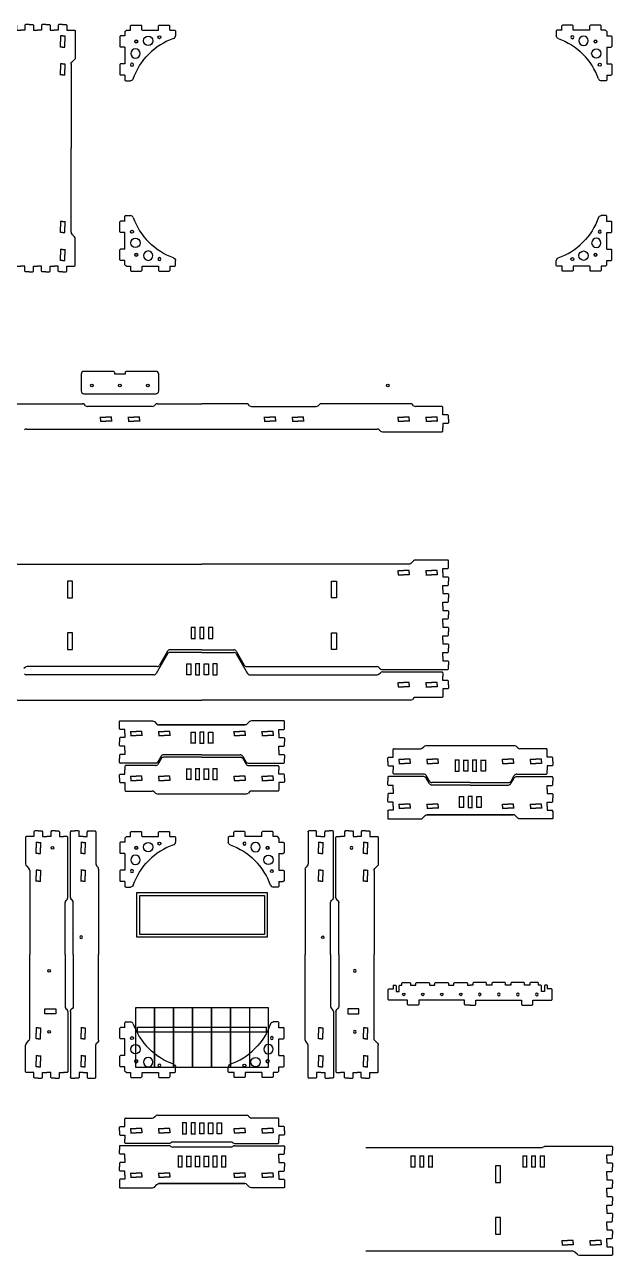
# Model space of a CAD drawing. Header units: inches. Extents: x -309 to 118, y -31 to 166.
# Drawn here: x -158.2 to -131.9, y 53.5 to 108.5 of the extents above; entities that cross this region are included whole.
import ezdxf

# ---------------------------------------------------------------- set-up
doc = ezdxf.new("R2010")
doc.units = ezdxf.units.IN
doc.header["$MEASUREMENT"] = 0
doc.layers.add('CUT', color=1, linetype='Continuous')

# ---------------------------------------------------------------- blocks, each defined once
blk = doc.blocks.new('Bracket_V2')
at = {"layer": 'CUT'}
for p, q in [((-0.2, 0.65), (-0.168, 0.682)), ((-0.2, 0.451), (-0.2, 0.65)), ((-0.168, 0.682), (0.275, 0.682)), ((0.275, 0.682), (0.306, 0.65)), ((0.306, 0.451), (0.306, 0.65)), ((1.05, 0.65), (1.082, 0.682)), ((1.05, 0.451), (1.05, 0.65)), ((1.082, 0.682), (1.525, 0.682)), ((1.525, 0.682), (1.556, 0.65)), ((1.556, 0.451), (1.556, 0.65)), ((-0.387, 0.451), (-0.419, 0.419)), ((-0.387, 0.451), (-0.2, 0.451)), ((0.311, 0.451), (1.05, 0.451)), ((1.551, 0.451), (1.777, 0.451)), ((1.808, 0.419), (1.808, 0.202))]:
    blk.add_line(p, q, dxfattribs=at)
for centre, radius in [((0.053, -0.053), 0.0645), ((0.589, -0.017), 0.209), ((1.089, 0.137), 0.0645)]:
    blk.add_circle(centre, radius, dxfattribs=at)
for centre, radius, start, end in [((2.735, -2.735), 2.995, 109.7047, 135), ((1.683, 0.202), 0.125, 289.7047, 360), ((1.777, 0.419), 0.0312, 0, 90)]:
    blk.add_arc(centre, radius, start, end, dxfattribs=at)
blk = doc.blocks.new('Bracket_V2_both')
at = {"xscale": -1}
blk.add_blockref('Bracket_V2', (-0.447, -0.447), dxfattribs=at)
at = {"rotation": 270}
blk.add_blockref('Bracket_V2', (-0.447, -0.447), dxfattribs=at)
blk = doc.blocks.new('Dovetail_Out_Half')
for p, q in [((-0.01, 0.16125), (0.02125, 0.1925)), ((-0.01, 0), (-0.01, 0.16125)), ((0.02125, 0.1925), (0.24, 0.1925)), ((0.24, 0.1925), (0.24, 0.375))]:
    blk.add_line(p, q)
blk = doc.blocks.new('BraceHole_Quarter')
at = {"layer": 'CUT', "ltscale": 0.003906}
for p, q in [((-0.25, 0.0935), (0, 0.0935)), ((-0.246, 0), (-0.246, 0.0975))]:
    blk.add_line(p, q, dxfattribs=at)
blk = doc.blocks.new('BraceHole')
at = {"color": 0}
blk.add_blockref('BraceHole_Quarter', (0, 0), dxfattribs=at)
at = {"color": 0, "xscale": -1, "rotation": 180}
blk.add_blockref('BraceHole_Quarter', (0, 0), dxfattribs=at)
at = {"color": 0, "xscale": -1}
blk.add_blockref('BraceHole_Quarter', (0, 0), dxfattribs=at)
at = {"color": 0, "rotation": 180}
blk.add_blockref('BraceHole_Quarter', (0, 0), dxfattribs=at)
blk = doc.blocks.new('BraceHoles')
at = {"color": 0}
for p in [(0.5, 0), (1.75, 0)]:
    blk.add_blockref('BraceHole', p, dxfattribs=at)
blk = doc.blocks.new('Bottom_Side_Half')
at = {"layer": 'CUT', "ltscale": 0.015625}
for p, q in [((-5.275, 1.735), (-5.275, 1.569)), ((-2.55, 1.766), (-5.244, 1.766)), ((-2.41, 1.678), (-2.461, 1.73)), ((0, 1.641), (-2.321, 1.641)), ((-5.275, -2.931), (-5.275, -3.093)), ((-5.244, -3.124), (-4.05, -3.124)), ((-3.961, -3.087), (-3.847, -2.973)), ((-3.759, -2.936), (0, -2.936))]:
    blk.add_line(p, q, dxfattribs=at)
for centre, radius, start, end in [((-5.244, 1.735), 0.0312, 90, 180), ((-2.55, 1.641), 0.125, 45, 90), ((-2.321, 1.766), 0.125, 225, 270), ((-5.244, -3.093), 0.0312, 180, 270), ((-4.05, -2.999), 0.125, 270, 315), ((-3.759, -3.061), 0.125, 90, 135)]:
    blk.add_arc(centre, radius, start, end, dxfattribs=at)
blk.add_blockref('BraceHoles', (-5.27, -2.556))
at = {"layer": 'CUT'}
for p in [(-5.515, 1.194), (-5.515, 0.444), (-5.515, -0.306), (-5.515, -1.056), (-5.515, -1.806), (-5.515, -2.556)]:
    blk.add_blockref('Dovetail_Out_Half', p, dxfattribs=at)
at = {"layer": 'CUT', "xscale": -1, "rotation": 180}
for p in [(-5.515, 1.194), (-5.515, 0.444), (-5.515, -0.306), (-5.515, -1.056), (-5.515, -1.806), (-5.515, -2.556)]:
    blk.add_blockref('Dovetail_Out_Half', p, dxfattribs=at)
blk = doc.blocks.new('Bottom_Side_Full')
at = {"color": 1}
blk.add_blockref('Bottom_Side_Half', (0, 0), dxfattribs=at)
at = {"color": 1, "xscale": -1}
blk.add_blockref('Bottom_Side_Half', (0, 0), dxfattribs=at)
blk = doc.blocks.new('HingeHole')
at = {"layer": 'CUT', "ltscale": 0.003906}
for p, q in [((-0.0975, 0.495), (0.0975, 0.495)), ((0.0975, 0.005), (-0.0975, 0.005)), ((-0.0925, 0), (-0.0925, 0.5)), ((0.0925, 0.5), (0.0925, 0))]:
    blk.add_line(p, q, dxfattribs=at)
blk = doc.blocks.new('ChopstickBox_Lid_Elev_Rear')
at = {"layer": 'CUT'}
for p, q in [((-153.701, 59.411), (-153.701, 59.572)), ((-153.67, 59.603), (-152.48, 59.603)), ((-152.391, 59.64), (-152.34, 59.692)), ((-152.251, 59.728), (-148.267, 59.728)), ((-148.127, 59.64), (-148.179, 59.692)), ((-146.849, 59.603), (-148.039, 59.603)), ((-146.818, 59.411), (-146.818, 59.572)), ((-153.701, 58.5), (-153.701, 58.661)), ((-151.726, 58.468), (-153.67, 58.468)), ((-148.958, 58.531), (-151.56, 58.531)), ((-148.793, 58.468), (-146.849, 58.468)), ((-146.818, 58.5), (-146.818, 58.661))]:
    blk.add_line(p, q, dxfattribs=at)
for centre, radius, start, end in [((-153.67, 59.572), 0.0312, 90, 180), ((-152.48, 59.728), 0.125, 270, 315), ((-152.251, 59.603), 0.125, 90, 135), ((-148.267, 59.603), 0.125, 45, 90), ((-148.039, 59.728), 0.125, 225, 270), ((-146.849, 59.572), 0.0312, 0, 90), ((-153.67, 58.5), 0.0312, 180, 270), ((-151.726, 58.593), 0.125, 270, 311.4096), ((-151.56, 58.406), 0.125, 90, 131.4096), ((-148.958, 58.406), 0.125, 48.5904, 90), ((-148.793, 58.593), 0.125, 228.5904, 270), ((-146.849, 58.5), 0.0312, 270, 0)]:
    blk.add_arc(centre, radius, start, end, dxfattribs=at)
at = {"xscale": -1, "rotation": 180}
blk.add_blockref('BraceHoles', (-153.696, 59.036), dxfattribs=at)
at = {"xscale": -1}
for p in [(-151.039, 58.896), (-150.649, 58.896)]:
    blk.add_blockref('HingeHole', p, dxfattribs=at)
for p in [(-150.259, 58.896), (-149.869, 58.896), (-149.479, 58.896)]:
    blk.add_blockref('HingeHole', p)
at = {"rotation": 180}
blk.add_blockref('BraceHoles', (-146.823, 59.036), dxfattribs=at)
at = {"layer": 'CUT'}
blk.add_blockref('Dovetail_Out_Half', (-153.941, 59.036), dxfattribs=at)
at = {"layer": 'CUT', "xscale": -1, "rotation": 180}
blk.add_blockref('Dovetail_Out_Half', (-153.941, 59.036), dxfattribs=at)
at = {"layer": 'CUT', "xscale": -1}
blk.add_blockref('Dovetail_Out_Half', (-146.578, 59.036), dxfattribs=at)
at = {"layer": 'CUT', "rotation": 180}
blk.add_blockref('Dovetail_Out_Half', (-146.578, 59.036), dxfattribs=at)
blk = doc.blocks.new('Dovetail_Half')
for p, q in [((-0.25, 0.21375), (-0.25, 0.375)), ((-0.25, 0.21375), (-0.21875, 0.1825)), ((0, 0.1825), (-0.21875, 0.1825)), ((0, 0), (0, 0.1825))]:
    blk.add_line(p, q)
blk = doc.blocks.new('Bottom_Back_Half')
at = {"layer": 'CUT', "ltscale": 0.015625}
for p, q in [((-11.025, 6.229), (-11.025, 6.063)), ((-8.05, 6.26), (-10.994, 6.26)), ((0, 6.198), (-7.884, 6.198))]:
    blk.add_line(p, q, dxfattribs=at)
for points in [[(-5.793, 5.372), (-5.793, 4.628), (-6.017, 4.628), (-6.017, 5.372)], [(-5.793, 3.06), (-5.793, 2.316), (-6.017, 2.316), (-6.017, 3.06)]]:
    blk.add_lwpolyline(points, close=True, dxfattribs=at)
blk.add_lwpolyline([(-11.025, 1.563), (-11.025, 1.401, 0.414214), (-10.994, 1.37), (-9.55, 1.37, 0.198912), (-9.461, 1.407), (-9.347, 1.521, -0.198912), (-9.259, 1.558), (0, 1.558)], format="xyb", dxfattribs=at)
for centre, radius, start, end in [((-10.994, 6.229), 0.0312, 90, 180), ((-8.05, 6.135), 0.125, 48.5904, 90), ((-7.884, 6.323), 0.125, 228.5904, 270)]:
    blk.add_arc(centre, radius, start, end, dxfattribs=at)
at = {"rotation": 180}
for p in [(-7.89, 5.817), (-7.5, 5.817), (-7.11, 5.817), (-2.89, 5.817), (-2.5, 5.817), (-2.11, 5.817)]:
    blk.add_blockref('HingeHole', p, dxfattribs=at)
blk.add_blockref('BraceHoles', (-10.77, 1.938))
at = {"layer": 'CUT'}
for p in [(-10.775, 5.688), (-10.775, 4.938), (-10.775, 4.188), (-10.775, 3.438), (-10.775, 2.688), (-10.775, 1.938)]:
    blk.add_blockref('Dovetail_Half', p, dxfattribs=at)
at = {"layer": 'CUT', "xscale": -1, "rotation": 180}
for p in [(-10.775, 5.688), (-10.775, 4.938), (-10.775, 4.188), (-10.775, 3.438), (-10.775, 2.688), (-10.775, 1.938)]:
    blk.add_blockref('Dovetail_Half', p, dxfattribs=at)
blk = doc.blocks.new('ChopstickBox_Body_Rear')
at = {"layer": 'CUT', "ltscale": 0.015625}
for p, q in [((-153.951, 58.342), (-153.951, 58.176)), ((-151.726, 58.368), (-153.92, 58.368)), ((-148.793, 58.368), (-146.599, 58.368)), ((-146.568, 58.342), (-146.568, 58.176)), ((-148.958, 58.306), (-151.56, 58.306))]:
    blk.add_line(p, q, dxfattribs=at)
for points in [[(-153.951, 56.676), (-153.951, 56.515, 0.414214), (-153.92, 56.483), (-152.476, 56.483, 0.198912), (-152.387, 56.52), (-152.273, 56.634, -0.198912), (-152.185, 56.671), (-148.334, 56.671)], [(-146.568, 56.676), (-146.568, 56.515, -0.414214), (-146.599, 56.483), (-148.043, 56.483, -0.198912), (-148.131, 56.52), (-148.246, 56.634, 0.198912), (-148.334, 56.671), (-152.185, 56.671)]]:
    blk.add_lwpolyline(points, format="xyb", dxfattribs=at)
for centre, radius, start, end in [((-153.92, 58.337), 0.0312, 90, 180), ((-151.726, 58.243), 0.125, 48.5904, 90), ((-151.56, 58.431), 0.125, 228.5904, 270), ((-148.958, 58.431), 0.125, 270, 311.4096), ((-148.793, 58.243), 0.125, 90, 131.4096), ((-146.599, 58.337), 0.0312, 0, 90)]:
    blk.add_arc(centre, radius, start, end, dxfattribs=at)
at = {"xscale": -1, "rotation": 180}
for p in [(-151.234, 57.911), (-149.674, 57.911), (-149.284, 57.911)]:
    blk.add_blockref('HingeHole', p, dxfattribs=at)
at = {"rotation": 180}
for p in [(-150.844, 57.911), (-150.454, 57.911), (-150.064, 57.911)]:
    blk.add_blockref('HingeHole', p, dxfattribs=at)
blk.add_blockref('BraceHoles', (-153.696, 57.051))
at = {"xscale": -1}
blk.add_blockref('BraceHoles', (-146.823, 57.051), dxfattribs=at)
at = {"layer": 'CUT'}
for p in [(-153.701, 57.801), (-153.701, 57.051)]:
    blk.add_blockref('Dovetail_Half', p, dxfattribs=at)
at = {"layer": 'CUT', "xscale": -1, "rotation": 180}
for p in [(-153.701, 57.801), (-153.701, 57.051)]:
    blk.add_blockref('Dovetail_Half', p, dxfattribs=at)
at = {"layer": 'CUT', "xscale": -1}
for p in [(-146.818, 57.801), (-146.818, 57.051)]:
    blk.add_blockref('Dovetail_Half', p, dxfattribs=at)
at = {"layer": 'CUT', "rotation": 180}
for p in [(-146.818, 57.801), (-146.818, 57.051)]:
    blk.add_blockref('Dovetail_Half', p, dxfattribs=at)
blk = doc.blocks.new('ChopstickBox_Front')
at = {"layer": 'CUT', "ltscale": 0.015625}
for p, q in [((-153.951, 75.508), (-153.951, 75.674)), ((-152.334, 75.476), (-153.92, 75.476)), ((-152.081, 75.789), (-152.226, 75.539)), ((-150.259, 75.851), (-151.973, 75.851)), ((-150.259, 75.851), (-148.546, 75.851)), ((-148.437, 75.789), (-148.293, 75.539)), ((-148.185, 75.476), (-146.599, 75.476)), ((-146.568, 75.508), (-146.568, 75.674))]:
    blk.add_line(p, q, dxfattribs=at)
at = {"layer": 'CUT'}
for p, q in [((-152.087, 75.674), (-152.231, 75.424)), ((-150.259, 75.736), (-151.979, 75.736)), ((-150.259, 75.736), (-148.54, 75.736)), ((-148.432, 75.674), (-148.287, 75.424)), ((-153.701, 75.33), (-153.701, 75.169)), ((-152.34, 75.361), (-153.67, 75.361)), ((-148.179, 75.361), (-146.849, 75.361)), ((-146.818, 75.33), (-146.818, 75.169)), ((-153.701, 74.419), (-153.701, 74.258)), ((-146.818, 74.419), (-146.818, 74.258)), ((-153.67, 74.226), (-152.48, 74.226)), ((-152.391, 74.19), (-152.34, 74.138)), ((-152.251, 74.101), (-148.267, 74.101)), ((-148.127, 74.19), (-148.179, 74.138)), ((-146.849, 74.226), (-148.039, 74.226))]:
    blk.add_line(p, q, dxfattribs=at)
at = {"layer": 'CUT', "ltscale": 0.015625}
for points in [[(-153.951, 77.174), (-153.951, 77.335, -0.414214), (-153.92, 77.366), (-152.476, 77.366, -0.198912), (-152.387, 77.33), (-152.273, 77.216, 0.198912), (-152.185, 77.179), (-148.334, 77.179)], [(-146.568, 77.174), (-146.568, 77.335, 0.414214), (-146.599, 77.366), (-148.043, 77.366, 0.198912), (-148.131, 77.33), (-148.246, 77.216, -0.198912), (-148.334, 77.179), (-152.185, 77.179)]]:
    blk.add_lwpolyline(points, format="xyb", dxfattribs=at)
for centre, radius, start, end in [((-153.92, 75.508), 0.0312, 180, 270), ((-152.334, 75.601), 0.125, 270, 330), ((-151.973, 75.726), 0.125, 90, 150), ((-148.546, 75.726), 0.125, 30, 90), ((-148.185, 75.601), 0.125, 210, 270), ((-146.599, 75.508), 0.0312, 270, 0)]:
    blk.add_arc(centre, radius, start, end, dxfattribs=at)
at = {"layer": 'CUT'}
for centre, radius, start, end in [((-152.34, 75.486), 0.125, 270, 330), ((-151.979, 75.611), 0.125, 90, 150), ((-148.54, 75.611), 0.125, 30, 90), ((-148.179, 75.486), 0.125, 210, 270), ((-153.67, 75.33), 0.0312, 90, 180), ((-146.849, 75.33), 0.0312, 0, 90), ((-153.67, 74.258), 0.0312, 180, 270), ((-152.48, 74.101), 0.125, 45, 90), ((-152.251, 74.226), 0.125, 225, 270), ((-148.267, 74.226), 0.125, 270, 315), ((-148.039, 74.101), 0.125, 90, 135), ((-146.849, 74.258), 0.0312, 270, 0)]:
    blk.add_arc(centre, radius, start, end, dxfattribs=at)
at = {"xscale": -1, "rotation": 180}
for name, p in [('BraceHoles', (-153.696, 76.799)), ('HingeHole', (-150.259, 76.856))]:
    blk.add_blockref(name, p, dxfattribs=at)
at = {"rotation": 180}
for name, p in [('HingeHole', (-150.649, 76.856)), ('HingeHole', (-149.869, 76.856)), ('BraceHoles', (-146.823, 76.799))]:
    blk.add_blockref(name, p, dxfattribs=at)
for name, p in [('BraceHoles', (-153.696, 74.794)), ('HingeHole', (-150.844, 74.731)), ('HingeHole', (-150.064, 74.731))]:
    blk.add_blockref(name, p)
at = {"xscale": -1}
for name, p in [('HingeHole', (-150.454, 74.731)), ('HingeHole', (-149.674, 74.731)), ('BraceHoles', (-146.823, 74.794))]:
    blk.add_blockref(name, p, dxfattribs=at)
at = {"layer": 'CUT'}
for name, p in [('Dovetail_Half', (-153.701, 76.799)), ('Dovetail_Half', (-153.701, 76.049)), ('Dovetail_Out_Half', (-153.941, 74.794))]:
    blk.add_blockref(name, p, dxfattribs=at)
at = {"layer": 'CUT', "xscale": -1}
for name, p in [('Dovetail_Half', (-146.818, 76.799)), ('Dovetail_Half', (-146.818, 76.049)), ('Dovetail_Out_Half', (-146.578, 74.794))]:
    blk.add_blockref(name, p, dxfattribs=at)
at = {"layer": 'CUT', "xscale": -1, "rotation": 180}
for name, p in [('Dovetail_Half', (-153.701, 76.799)), ('Dovetail_Half', (-153.701, 76.049)), ('Dovetail_Out_Half', (-153.941, 74.794))]:
    blk.add_blockref(name, p, dxfattribs=at)
at = {"layer": 'CUT', "rotation": 180}
for name, p in [('Dovetail_Half', (-146.818, 76.799)), ('Dovetail_Half', (-146.818, 76.049)), ('Dovetail_Out_Half', (-146.578, 74.794))]:
    blk.add_blockref(name, p, dxfattribs=at)
blk = doc.blocks.new('Lid_Side_Half')
at = {"layer": 'CUT'}
for p, q in [((-2.756, 5.525), (-2.595, 5.525)), ((-1.845, 5.525), (-1.684, 5.525)), ((-2.787, 2.55), (-2.787, 5.494)), ((-1.652, 5.494), (-1.652, 4.054)), ((-1.616, 3.965), (-1.564, 3.914)), ((-1.527, 3.825), (-1.527, 0)), ((-2.699, 2.41), (-2.751, 2.461)), ((-2.662, 0), (-2.662, 2.321))]:
    blk.add_line(p, q, dxfattribs=at)
for centre, radius, start, end in [((-2.756, 5.494), 0.0312, 90, 180), ((-1.684, 5.494), 0.0312, 0, 90), ((-1.527, 4.054), 0.125, 180, 225), ((-1.652, 3.825), 0.125, 0, 45), ((-2.662, 2.55), 0.125, 180, 225), ((-2.787, 2.321), 0.125, 0, 45)]:
    blk.add_arc(centre, radius, start, end, dxfattribs=at)
at = {"xscale": -1, "rotation": 90}
blk.add_blockref('BraceHoles', (-2.22, 5.27), dxfattribs=at)
at = {"layer": 'CUT', "xscale": -1, "rotation": 90}
blk.add_blockref('Dovetail_Half', (-2.22, 5.275), dxfattribs=at)
at = {"layer": 'CUT', "rotation": 270}
blk.add_blockref('Dovetail_Half', (-2.22, 5.275), dxfattribs=at)
blk = doc.blocks.new('Lid_Side')
at = {"layer": 'CUT'}
blk.add_circle((-2.31, -0.77), 0.0595, dxfattribs=at)
at = {"rotation": 359.9999999999981}
blk.add_blockref('Lid_Side_Half', (0, 0), dxfattribs=at)
at = {"xscale": -1.000000000000002, "rotation": 179.999999999998}
blk.add_blockref('Lid_Side_Half', (0, 0), dxfattribs=at)
blk = doc.blocks.new('ChopstickBox_Side')
at = {"layer": 'CUT', "ltscale": 0.015625}
for p, q in [((-158.145, 72.159), (-158.145, 70.965)), ((-157.952, 72.19), (-158.113, 72.19)), ((-156.286, 72.19), (-156.452, 72.19)), ((-156.255, 69.465), (-156.255, 72.159)), ((-158.108, 70.876), (-157.994, 70.762)), ((-157.957, 70.674), (-157.957, 66.915)), ((-156.343, 69.324), (-156.291, 69.376)), ((-156.38, 66.915), (-156.38, 69.236)), ((-157.957, 63.156), (-157.957, 66.915)), ((-156.38, 66.915), (-156.38, 64.594)), ((-156.343, 64.505), (-156.291, 64.454)), ((-156.255, 64.365), (-156.255, 61.671)), ((-158.145, 61.671), (-158.145, 62.865)), ((-158.108, 62.954), (-157.994, 63.068)), ((-157.952, 61.64), (-158.113, 61.64)), ((-156.286, 61.64), (-156.452, 61.64))]:
    blk.add_line(p, q, dxfattribs=at)
at = {"layer": 'CUT'}
for p, q in [((-157.285, 64.487), (-156.785, 64.487)), ((-157.28, 64.262), (-157.28, 64.492)), ((-156.79, 64.492), (-156.79, 64.262)), ((-156.785, 64.267), (-157.285, 64.267))]:
    blk.add_line(p, q, dxfattribs=at)
for centre in [(-156.947, 71.685), (-157.097, 66.187), (-157.097, 63.46)]:
    blk.add_circle(centre, 0.0595, dxfattribs=at)
at = {"layer": 'CUT', "ltscale": 0.015625}
for centre, radius, start, end in [((-158.113, 72.159), 0.0312, 90, 180), ((-156.286, 72.159), 0.0312, 0, 90), ((-158.02, 70.965), 0.125, 180, 225), ((-158.082, 70.674), 0.125, 0, 45), ((-156.38, 69.465), 0.125, 315, 360), ((-156.255, 69.236), 0.125, 135, 180), ((-156.255, 64.594), 0.125, 180, 225), ((-156.38, 64.365), 0.125, 0, 45), ((-158.02, 62.865), 0.125, 135, 180), ((-158.082, 63.156), 0.125, 315, 360), ((-158.113, 61.671), 0.0312, 180, 270), ((-156.286, 61.671), 0.0312, 270, 0)]:
    blk.add_arc(centre, radius, start, end, dxfattribs=at)
at = {"rotation": 270}
blk.add_blockref('BraceHoles', (-157.577, 72.185), dxfattribs=at)
at = {"xscale": -1, "rotation": 270}
blk.add_blockref('BraceHoles', (-157.577, 61.645), dxfattribs=at)
at = {"layer": 'CUT'}
for p, xscale, rotation in [((-157.577, 72.43), -1.000000000000001, 90), ((-156.827, 72.43), -1.000000000000001, 90), ((-157.577, 61.4), -1, 270), ((-156.827, 61.4), -1, 270)]:
    blk.add_blockref('Dovetail_Out_Half', p, dxfattribs=dict(at, xscale=xscale, rotation=rotation))
for p, rotation in [((-157.577, 72.43), 270), ((-156.827, 72.43), 270), ((-157.577, 61.4), 90), ((-156.827, 61.4), 90)]:
    blk.add_blockref('Dovetail_Out_Half', p, dxfattribs=dict(at, rotation=rotation))
blk = doc.blocks.new('Partition_Half')
at = {"layer": 'CUT'}
for p, q in [((-3.442, 0.005), (-3.442, -0.152)), ((-3.442, 0.005), (-3.338, 0.005)), ((-3.348, 0.005), (-3.317, -0.026)), ((-3.182, -0.026), (-3.15, 0.005)), ((-3.15, 0.005), (-3.057, 0.005)), ((-3.057, 0.099), (-3.025, 0.13)), ((-3.057, 0.005), (-3.057, 0.099)), ((-3.035, 0.13), (-2.694, 0.13)), ((-2.699, 0.13), (-2.667, 0.099)), ((-2.667, 0.099), (-2.667, 0.005)), ((-2.667, 0.005), (-2.432, 0.005)), ((-2.432, 0.099), (-2.401, 0.13)), ((-2.432, 0.005), (-2.432, 0.099)), ((-2.406, 0.13), (-1.844, 0.13)), ((-1.849, 0.13), (-1.818, 0.099)), ((-1.818, 0.099), (-1.818, 0.005)), ((-1.818, 0.005), (-1.583, 0.005)), ((-1.583, 0.099), (-1.551, 0.13)), ((-1.583, 0.005), (-1.583, 0.099)), ((-1.556, 0.13), (-0.994, 0.13)), ((-0.999, 0.13), (-0.968, 0.099)), ((-0.968, 0.099), (-0.968, 0.005)), ((-0.968, 0.005), (-0.733, 0.005)), ((-0.733, 0.099), (-0.701, 0.13)), ((-0.733, 0.005), (-0.733, 0.099)), ((-0.706, 0.13), (-0.144, 0.13)), ((-0.149, 0.13), (-0.118, 0.099)), ((-0.118, 0.099), (-0.118, 0.005)), ((-0.118, 0.005), (0, 0.005)), ((-3.672, -0.183), (-3.64, -0.152)), ((-3.672, -0.631), (-3.672, -0.183)), ((-3.64, -0.152), (-3.437, -0.152)), ((-3.317, -0.026), (-3.317, -0.281)), ((-3.317, -0.281), (-3.182, -0.281)), ((-3.182, -0.281), (-3.182, -0.026)), ((-3.64, -0.662), (-3.672, -0.631)), ((-3.442, -0.662), (-3.64, -0.662)), ((-2.805, -0.662), (-3.442, -0.662)), ((-2.805, -0.861), (-2.805, -0.662)), ((-2.774, -0.892), (-2.805, -0.861)), ((-2.326, -0.892), (-2.774, -0.892)), ((-2.295, -0.861), (-2.326, -0.892)), ((-0.255, -0.662), (-2.295, -0.662)), ((-2.295, -0.662), (-2.295, -0.861)), ((-0.255, -0.861), (-0.255, -0.662)), ((-0.224, -0.892), (-0.255, -0.861)), ((0, -0.892), (-0.224, -0.892))]:
    blk.add_line(p, q, dxfattribs=at)
for centre in [(-2.975, -0.407), (-2.125, -0.407), (-1.275, -0.407), (-0.425, -0.407)]:
    blk.add_circle(centre, 0.0595, dxfattribs=at)
blk = doc.blocks.new('JoiningTab')
at = {"layer": 'CUT'}
blk.add_lwpolyline([(1.61, 0.125), (0.2975, 0.125, 0.4142136), (0.235, 0.0625), (0.235, 0), (-0.235, 0), (-0.235, 0.0625, 0.4142136), (-0.2975, 0.125), (-1.61, 0.125, 0.4142136), (-1.735, 0), (-1.735, -0.75, 0.4142136), (-1.61, -0.875), (1.61, -0.875, 0.4142136), (1.735, -0.75), (1.735, 0, 0.4142136)], format="xyb", close=True, dxfattribs=at)
for centre in [(-1.25, -0.505), (0, -0.505), (1.25, -0.505)]:
    blk.add_circle(centre, 0.0595, dxfattribs=at)

msp = doc.modelspace()

# ---------------------------------------------------------------- linework, layer by layer
for p, q in [((-153.23434, 64.52487), (-153.23434, 61.87487)), ((-152.38434, 64.52487), (-153.23434, 64.52487)), ((-152.38434, 64.52487), (-152.38434, 61.87487)), ((-151.53434, 64.52487), (-152.38434, 64.52487)), ((-152.38434, 61.87487), (-152.38434, 64.52487)), ((-151.53434, 64.52487), (-151.53434, 61.87487)), ((-150.68434, 64.52487), (-151.53434, 64.52487)), ((-151.53434, 61.87487), (-151.53434, 64.52487)), ((-150.68434, 64.52487), (-150.68434, 61.87487)), ((-149.83434, 64.52487), (-150.68434, 64.52487)), ((-150.68434, 61.87487), (-150.68434, 64.52487)), ((-149.83434, 64.52487), (-149.83434, 61.87487)), ((-148.98434, 64.52487), (-149.83434, 64.52487)), ((-149.83434, 61.87487), (-149.83434, 64.52487)), ((-148.98434, 64.52487), (-148.98434, 61.87487)), ((-148.13434, 64.52487), (-148.98434, 64.52487)), ((-148.98434, 61.87487), (-148.98434, 64.52487)), ((-148.13434, 64.52487), (-148.13434, 61.87487)), ((-153.1463, 63.44487), (-153.1463, 63.67487)), ((-153.1463, 63.67487), (-147.37239, 63.67487)), ((-147.37239, 63.44487), (-153.1463, 63.44487)), ((-147.37239, 63.44487), (-147.37239, 63.67487)), ((-153.23434, 61.87487), (-152.38434, 61.87487)), ((-152.38434, 61.87487), (-151.53434, 61.87487)), ((-151.53434, 61.87487), (-150.68434, 61.87487)), ((-150.68434, 61.87487), (-149.83434, 61.87487)), ((-149.83434, 61.87487), (-148.98434, 61.87487)), ((-148.98434, 61.87487), (-148.13434, 61.87487))]:
    msp.add_line(p, q)
at = {"color": 2, "true_color": 0xf1eb1f}
for points in [[(-147.34005, 69.68487), (-147.34005, 67.68487), (-153.16505, 67.68487), (-153.16505, 69.68487)], [(-147.46505, 69.55987), (-147.46505, 67.80987), (-153.04005, 67.80987), (-153.04005, 69.55987)]]:
    msp.add_lwpolyline(points, close=True, dxfattribs=at)
msp.add_lwpolyline([(-148.13434, 61.87487), (-147.28434, 61.87487), (-147.28434, 64.52487), (-148.13434, 64.52487)], close=True)
at = {"layer": 'CUT'}
for p, q in [((-159.58464, 91.54557), (-155.60072, 91.54557)), ((-155.46055, 91.45718), (-155.51233, 91.50896)), ((-152.47986, 91.42057), (-155.37216, 91.42057)), ((-152.39147, 91.45718), (-152.33969, 91.50896)), ((-152.2513, 91.54557), (-150.25934, 91.54557)), ((-148.26738, 91.54557), (-150.25934, 91.54557)), ((-148.12722, 91.45718), (-148.17899, 91.50896)), ((-148.03883, 91.42057), (-145.14653, 91.42057)), ((-145.05814, 91.45718), (-145.00636, 91.50896)), ((-140.93405, 91.54557), (-144.91797, 91.54557)), ((-140.79388, 91.45718), (-140.84566, 91.50896)), ((-139.51559, 91.42057), (-140.7055, 91.42057)), ((-139.48434, 91.22807), (-139.48434, 91.38932)), ((-158.1005, 90.41057), (-142.41819, 90.41057)), ((-142.3298, 90.37396), (-142.27803, 90.32218)), ((-142.18964, 90.28557), (-139.51559, 90.28557)), ((-139.48434, 90.31682), (-139.48434, 90.47807)), ((-151.79832, 80.36161), (-152.3035, 79.48661)), ((-150.25934, 80.42411), (-151.69006, 80.42411)), ((-150.25934, 80.42411), (-148.82863, 80.42411)), ((-148.72037, 80.36161), (-148.21519, 79.48661)), ((-152.41175, 79.42411), (-158.1005, 79.42411)), ((-148.10694, 79.42411), (-142.41819, 79.42411)), ((-142.3298, 79.46073), (-142.27803, 79.5125)), ((-142.18964, 79.54911), (-139.51559, 79.54911)), ((-139.48434, 79.51786), (-139.48434, 79.35661)), ((-159.58464, 78.28911), (-150.25934, 78.28911)), ((-140.93405, 78.28911), (-150.25934, 78.28911)), ((-140.79388, 78.3775), (-140.84566, 78.32573)), ((-139.51559, 78.41411), (-140.7055, 78.41411)), ((-139.48434, 78.60661), (-139.48434, 78.44536))]:
    msp.add_line(p, q, dxfattribs=at)
at = {"layer": 'CUT', "ltscale": 0.015625}
for p, q in [((-151.79254, 80.47661), (-152.15339, 79.85161)), ((-150.25934, 80.53911), (-151.68429, 80.53911)), ((-150.25934, 80.53911), (-148.8344, 80.53911)), ((-148.72615, 80.47661), (-148.3653, 79.85161)), ((-139.23434, 79.69536), (-139.23434, 79.86161)), ((-158.16888, 79.7525), (-158.22066, 79.70073)), ((-152.26164, 79.78911), (-158.0805, 79.78911)), ((-148.25705, 79.78911), (-142.43819, 79.78911)), ((-142.3498, 79.7525), (-142.29803, 79.70073)), ((-142.20964, 79.66411), (-139.26559, 79.66411))]:
    msp.add_line(p, q, dxfattribs=at)
for points in [[(-161.28434, 84.36161), (-161.28434, 84.52286, -0.41421356), (-161.25309, 84.55411), (-159.80905, 84.55411, -0.19891237), (-159.72066, 84.5175), (-159.60638, 84.40323, 0.19891237), (-159.518, 84.36661), (-150.25934, 84.36661)], [(-139.23434, 84.36161), (-139.23434, 84.52286, 0.41421356), (-139.26559, 84.55411), (-140.70964, 84.55411, 0.19891237), (-140.79803, 84.5175), (-140.9123, 84.40323, -0.19891237), (-141.00069, 84.36661), (-150.25934, 84.36661)]]:
    msp.add_lwpolyline(points, format="xyb", dxfattribs=at)
for points in [[(-156.05234, 82.86461), (-156.05234, 83.60861), (-156.27634, 83.60861), (-156.27634, 82.86461)], [(-144.46634, 82.86461), (-144.46634, 83.60861), (-144.24234, 83.60861), (-144.24234, 82.86461)], [(-156.05234, 80.55211), (-156.05234, 81.29611), (-156.27634, 81.29611), (-156.27634, 80.55211)], [(-144.46634, 80.55211), (-144.46634, 81.29611), (-144.24234, 81.29611), (-144.24234, 80.55211)]]:
    msp.add_lwpolyline(points, close=True, dxfattribs=at)
at = {"layer": 'CUT'}
msp.add_circle((-141.95035, 92.35959), 0.0595, dxfattribs=at)
for centre, radius, start, end in [((-155.60072, 91.42057), 0.125, 45, 90), ((-155.37216, 91.54557), 0.125, 225, 270), ((-152.47986, 91.54557), 0.125, 270, 315), ((-152.2513, 91.42057), 0.125, 90, 135), ((-148.26738, 91.42057), 0.125, 45, 90), ((-148.03883, 91.54557), 0.125, 225, 270), ((-145.14653, 91.54557), 0.125, 270, 315), ((-144.91797, 91.42057), 0.125, 90, 135), ((-140.93405, 91.42057), 0.125, 45, 90), ((-140.7055, 91.54557), 0.125, 225, 270), ((-139.51559, 91.38932), 0.03125, 0, 90), ((-158.1005, 90.28557), 0.125, 90, 135), ((-142.41819, 90.28557), 0.125, 45, 90), ((-142.18964, 90.41057), 0.125, 225, 270), ((-139.51559, 90.31682), 0.03125, 270, 0), ((-151.69006, 80.29911), 0.125, 90, 150), ((-148.82863, 80.29911), 0.125, 30, 90), ((-158.1005, 79.54911), 0.125, 225, 270), ((-152.41175, 79.54911), 0.125, 270, 330), ((-148.10694, 79.54911), 0.125, 210, 270), ((-142.41819, 79.54911), 0.125, 270, 315), ((-142.18964, 79.42411), 0.125, 90, 135), ((-139.51559, 79.51786), 0.03125, 0, 90), ((-140.93405, 78.41411), 0.125, 270, 315), ((-140.7055, 78.28911), 0.125, 90, 135), ((-139.51559, 78.44536), 0.03125, 270, 0)]:
    msp.add_arc(centre, radius, start, end, dxfattribs=at)
at = {"layer": 'CUT', "ltscale": 0.015625}
for centre, radius, start, end in [((-151.68429, 80.41411), 0.125, 90, 150), ((-148.8344, 80.41411), 0.125, 30, 90), ((-152.26164, 79.91411), 0.125, 270, 330), ((-148.25705, 79.91411), 0.125, 210, 270), ((-158.0805, 79.66411), 0.125, 90, 135), ((-142.43819, 79.66411), 0.125, 45, 90), ((-142.20964, 79.78911), 0.125, 225, 270), ((-139.26559, 79.69536), 0.03125, 270, 0)]:
    msp.add_arc(centre, radius, start, end, dxfattribs=at)

# ---------------------------------------------------------------- block references
for name, p, rotation in [('Bracket_V2_both', (-153.69601, 108.24041), 90), ('Bracket_V2_both', (-132.15601, 97.70041), 270), ('BraceHoles', (-139.48934, 90.85307), 180), ('BraceHoles', (-139.48934, 83.98661), 180), ('ChopstickBox_Front', (-288.51869, 150.34511), 180), ('Bracket_V2_both', (-153.69601, 72.18487), 90.00000000000001), ('Bracket_V2_both', (-146.82268, 61.64487), 270)]:
    msp.add_blockref(name, p, dxfattribs=dict(rotation=rotation))
at = {"xscale": -1}
for name, p, rotation in [('Bracket_V2_both', (-132.15601, 108.24041), 270), ('Bracket_V2_both', (-153.69601, 97.70041), 90), ('BraceHoles', (-155.05101, 90.85307), 180), ('BraceHoles', (-147.71768, 90.85307), 180), ('HingeHole', (-150.64934, 81.54411), 180), ('HingeHole', (-150.25934, 81.54411), 180), ('HingeHole', (-149.86934, 81.54411), 180), ('Bracket_V2_both', (-146.82268, 72.18487), 270), ('Bracket_V2_both', (-153.69601, 61.64487), 90)]:
    msp.add_blockref(name, p, dxfattribs=dict(at, rotation=rotation))
for name, p in [('JoiningTab', (-153.92601, 92.86459)), ('HingeHole', (-150.84434, 79.41911)), ('HingeHole', (-150.06434, 79.41911)), ('ChopstickBox_Front', (0, 0)), ('ChopstickBox_Side', (0, 0)), ('Partition_Half', (-138.25934, 65.5407)), ('ChopstickBox_Lid_Elev_Rear', (0, 0)), ('ChopstickBox_Body_Rear', (0, 0))]:
    msp.add_blockref(name, p)
for name, p in [('HingeHole', (-150.45434, 79.41911)), ('HingeHole', (-149.67434, 79.41911)), ('BraceHoles', (-139.48934, 78.98161)), ('ChopstickBox_Side', (-300.51869, 0)), ('Partition_Half', (-138.25934, 65.5407)), ('Bottom_Back_Half', (-142.92601, 52.09333))]:
    msp.add_blockref(name, p, dxfattribs=at)
at = {"layer": 'CUT', "xscale": -1}
for name, p, rotation in [('Bottom_Side_Full', (-159.04489, 102.97041), 90), ('Lid_Side', (-153.35235, 66.91487), 180)]:
    msp.add_blockref(name, p, dxfattribs=dict(at, rotation=rotation))
for name, p in [('Dovetail_Out_Half', (-139.24434, 90.85307)), ('Dovetail_Half', (-139.48434, 83.98661)), ('Dovetail_Half', (-139.48434, 83.23661)), ('Dovetail_Half', (-139.48434, 82.48661)), ('Dovetail_Half', (-139.48434, 81.73661)), ('Dovetail_Half', (-139.48434, 80.98661)), ('Dovetail_Half', (-139.48434, 80.23661)), ('Dovetail_Out_Half', (-139.24434, 78.98161))]:
    msp.add_blockref(name, p, dxfattribs=at)
at = {"layer": 'CUT', "rotation": 180}
for name, p in [('Dovetail_Out_Half', (-139.24434, 90.85307)), ('Dovetail_Half', (-139.48434, 83.98661)), ('Dovetail_Half', (-139.48434, 83.23661)), ('Dovetail_Half', (-139.48434, 82.48661)), ('Dovetail_Half', (-139.48434, 81.73661)), ('Dovetail_Half', (-139.48434, 80.98661)), ('Dovetail_Half', (-139.48434, 80.23661)), ('Dovetail_Out_Half', (-139.24434, 78.98161)), ('Lid_Side', (-147.16634, 66.91487))]:
    msp.add_blockref(name, p, dxfattribs=at)

doc.saveas('drawing.dxf')
